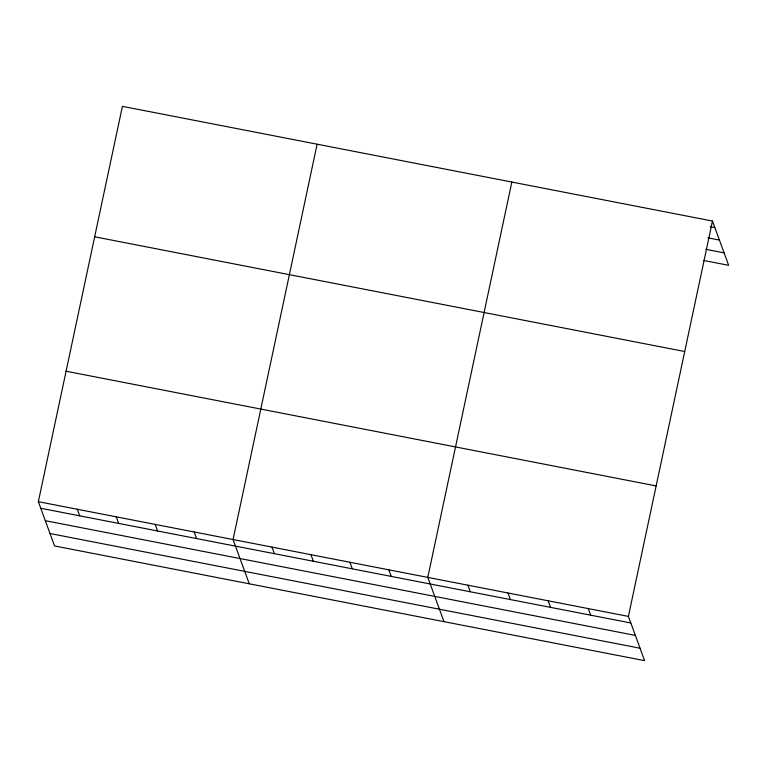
<?xml version="1.0" encoding="UTF-8"?>
<svg xmlns="http://www.w3.org/2000/svg" width="767" height="767" viewBox="0 0 767 767"><rect width="100%" height="100%" fill="white"/><g stroke="black" fill="none" stroke-linecap="round" stroke-linejoin="round"><path stroke-width="1.15" d="M712.457 221.049L628.403 616.4L644.596 660.655L54.543 545.951L38.35 501.685L122.404 106.345L712.457 221.049L728.65 265.315L703.425 260.416M317.116 144.196L233.063 539.537L249.265 583.802M511.838 182.047L427.785 577.398L443.978 621.654M710.271 226.744L714.863 227.636M707.951 237.837L719.408 240.071M705.755 249.313L724.096 252.88M94.667 236.802L684.71 351.516M66.087 371.218L656.14 485.933M38.35 501.685L628.403 616.4M40.756 508.262L630.81 622.977M45.311 520.697L635.354 635.412M49.999 533.516L640.042 648.22M588.279 608.595L590.686 615.182M548.156 600.791L550.562 607.378M508.032 592.996L510.438 599.573M467.908 585.192L470.315 591.779M388.84 569.823L391.247 576.401M349.896 562.249L352.302 568.836M310.951 554.685L313.358 561.262M272.007 547.111L274.423 553.688M194.128 531.972L196.534 538.549M155.183 524.398L157.59 530.975M116.239 516.824L118.645 523.41M77.294 509.259L79.701 515.836"/></g></svg>
